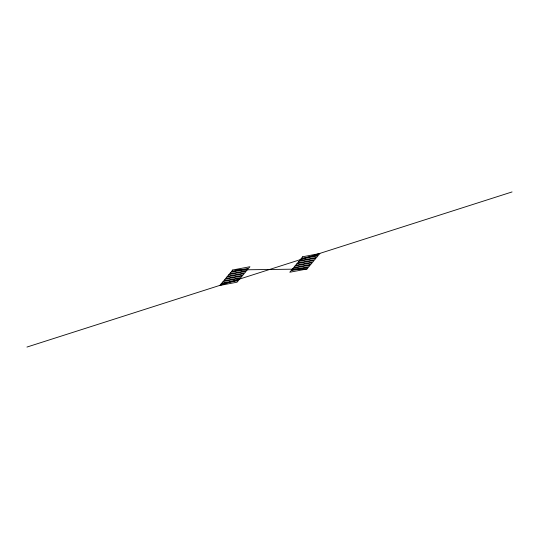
<?xml version="1.0" encoding="UTF-8"?>
<svg xmlns="http://www.w3.org/2000/svg" width="539" height="539" viewBox="0 0 539 539"><rect width="100%" height="100%" fill="white"/><g stroke="black" fill="none" stroke-linecap="round" stroke-linejoin="round"><path stroke-width="0.81" d="M232.747 269.978L231.406 271.582L248.6 268.334L249.941 266.731L232.747 269.978L306.987 268.988L308.321 267.384L291.134 270.632L289.8 272.235L306.987 268.988M26.95 347.062L512.05 191.938M221.172 283.851L219.838 285.454L237.032 282.2L238.366 280.603L221.172 283.851M223.099 281.54L221.765 283.137L238.959 279.889L240.293 278.292L223.099 281.54M225.032 279.229L223.692 280.826L240.886 277.578L242.227 275.981L225.032 279.229M226.959 276.918L225.625 278.515L242.819 275.267L244.154 273.664L226.959 276.918M228.886 274.6L227.552 276.204L244.746 272.956L246.08 271.353L228.886 274.6M230.813 272.289L229.479 273.893L246.673 270.645L248.007 269.042L230.813 272.289M293.061 268.321L291.727 269.924L308.921 266.677L310.255 265.073L293.061 268.321M294.988 266.01L293.654 267.613L310.848 264.366L312.182 262.762L294.988 266.01M296.922 263.699L295.581 265.303L312.775 262.048L314.109 260.452L296.922 263.699M298.849 261.388L297.515 262.985L314.702 259.737L316.036 258.141L298.849 261.388M300.775 259.077L299.441 260.674L316.629 257.426L317.97 255.83L300.775 259.077M302.702 256.766L301.368 258.363L318.562 255.115L319.897 253.512L302.702 256.766"/></g></svg>
